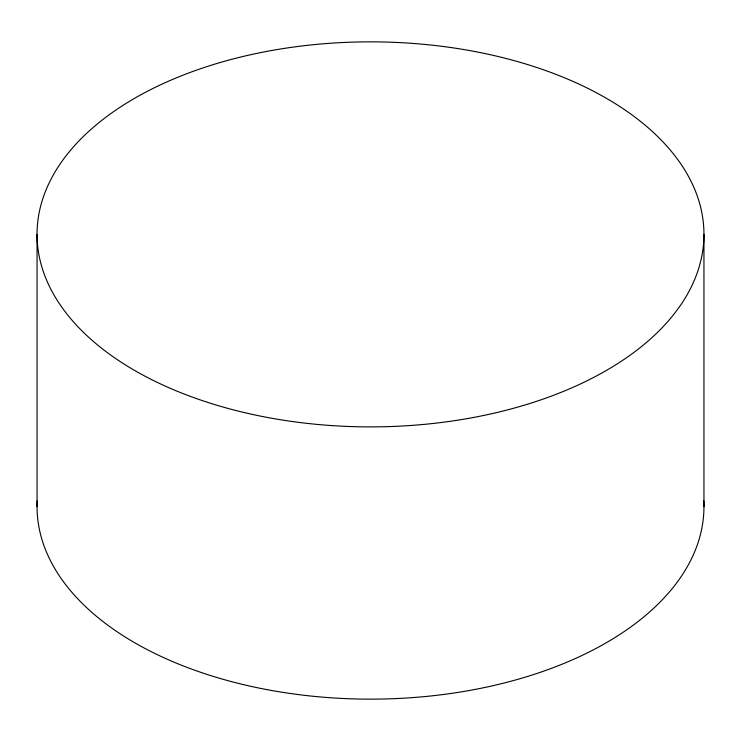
<?xml version="1.0" encoding="UTF-8"?>
<svg xmlns="http://www.w3.org/2000/svg" width="741" height="741" viewBox="0 0 741 741"><rect width="100%" height="100%" fill="white"/><g stroke="black" fill="none" stroke-linecap="round" stroke-linejoin="round"><path stroke-width="1.11" d="M703.95 234.369A333.45 192.512 0 0 1 203.775 401.094A333.45 192.512 0 0 1 203.775 67.644A333.45 192.512 0 0 1 703.95 234.369L703.95 506.631M37.05 234.369L37.05 506.631M703.802 500.907A333.45 192.512 0 0 1 370.5 699.143A333.45 192.512 0 0 1 37.198 500.907"/></g></svg>
